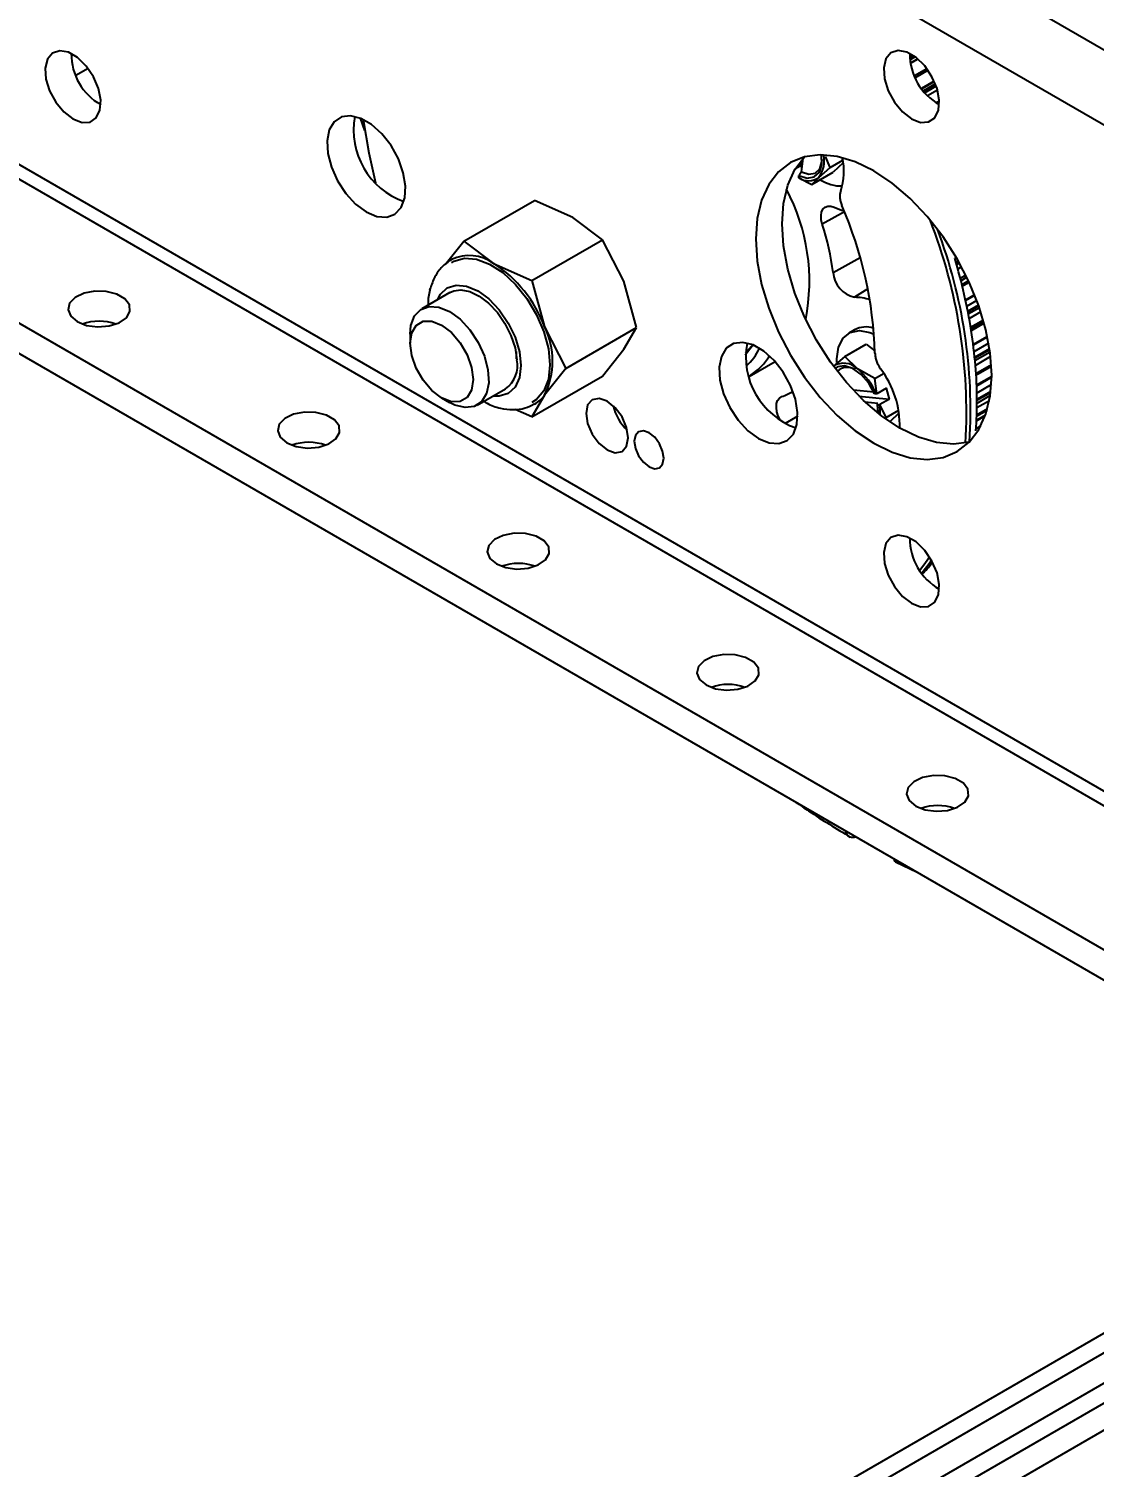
# Model space of a CAD drawing. Header units: inches. Extents: x 0 to 11, y 0 to 8.4.
# Drawn here: x 7.2363 to 7.5358, y 5.9193 to 6.3234 of the extents above; entities that cross this region are included whole.
import ezdxf

# ---------------------------------------------------------------- set-up
doc = ezdxf.new("R2010")
doc.units = ezdxf.units.IN
doc.header["$MEASUREMENT"] = 0
doc.header["$PDSIZE"] = -1
doc.layers.add('OBJ', color=50, linetype='Continuous')
doc.dimstyles.get("Standard").update_dxf_attribs({"dimtxt": 0.18, "dimasz": 0.18, "dimexe": 0.18, "dimexo": 0.0625, "dimgap": 0.09, "dimtad": 0, "dimtih": 1, "dimtoh": 1, "dimdec": 4, "dimzin": 0, "dimdsep": 46, "dimtxsty": 'Standard', "dimcen": 0.09, "dimadec": 0, "dimazin": 0, "dimtfac": 1, "dimtdec": 4, "dimtofl": 0, "dimtmove": 0, "dimatfit": 3, "dimfxl": 1, "dimtolj": 1, "dimtzin": 0, "dimarcsym": 0})

# ---------------------------------------------------------------- blocks, each defined once
blk = doc.blocks.new('*D8')
at = {"layer": 'Defpoints', "color": 0, "transparency": 16777216}
for p in [(5.711596441947764, 7.075144194756552), (5.711596441947764, 4.366810861423873), (9.602395316461589, 4.366810861423874)]:
    blk.add_point(p, dxfattribs=at)
at = {"layer": 'OBJ', "color": 0, "lineweight": -2, "transparency": 16777216}
for p, q in [((5.761596441947764, 7.075144194756552), (9.727395316461589, 7.075144194756553)), ((9.602395316461589, 6.945144194756553), (9.602395316461589, 5.843477528090212)), ((9.602395316461589, 4.496810861423874), (9.602395316461589, 5.598477528090213)), ((5.761596441947764, 4.366810861423873), (9.727395316461589, 4.366810861423874))]:
    blk.add_line(p, q, dxfattribs=at)
at = {"layer": 'OBJ', "color": 0, "transparency": 16777216}
for points in [[(9.580728649794922, 6.945144194756553), (9.624061983128255, 6.945144194756553), (9.602395316461589, 7.075144194756553)], [(9.580728649794922, 4.496810861423874), (9.624061983128255, 4.496810861423874), (9.602395316461589, 4.366810861423874)]]:
    blk.add_solid(points, dxfattribs=at)
at = {"layer": 'OBJ', "color": 0, "transparency": 16777216, "insert": (9.602395316461589, 5.720977528090209), "char_height": 0.125, "attachment_point": 5}
blk.add_mtext('\\A1;32.500000', dxfattribs=at)

msp = doc.modelspace()

# ---------------------------------------------------------------- linework, layer by layer
at = {"color": 7, "linetype": 'Continuous', "lineweight": 25}
for p, q in [((7.955367991753273, 6.076756311380333), (7.255502978395871, 6.480779783710176)), ((7.948853760001575, 6.059424640392986), (7.237234568650035, 6.470233655244557)), ((7.130875503990389, 6.34450950028439), (7.670371382203893, 6.033065159070912)), ((7.129107737037424, 6.341447638114893), (7.666835560962759, 6.031023972916274)), ((7.101412721440956, 6.316955394760223), (7.631774849728917, 6.010783855143994)), ((7.484709137655917, 6.316000313369699), (7.48396245675985, 6.315569263663551)), ((7.252967992076349, 6.312257432405387), (7.249501418865177, 6.310256222287533)), ((7.485031692087587, 6.315793084659689), (7.483980608935419, 6.315186307271562)), ((7.485085285390908, 6.315757158010022), (7.483984919634051, 6.315121930379789)), ((7.485467506779625, 6.315488479955127), (7.484026447292652, 6.314656574020914)), ((7.486195320768052, 6.314915271215167), (7.48415886758717, 6.313739651817607)), ((7.486299322419453, 6.314826583878038), (7.484183659635352, 6.31360523774986)), ((7.488765339364718, 6.31215285846157), (7.485265839438586, 6.31013264015577)), ((7.101412721440956, 6.30844976130308), (7.624407956861562, 6.006531038415419)), ((7.489088525025132, 6.311704596081808), (7.48549240591966, 6.309628600711023)), ((7.490806914296464, 6.308694991444276), (7.487239324492738, 6.306635465688822)), ((7.490857018325941, 6.308584081419955), (7.487310314100717, 6.306536612652331)), ((7.491160081966768, 6.307867140055712), (7.487779613445603, 6.305915637117351)), ((7.49127918516506, 6.307559544602304), (7.487986423211114, 6.305658673587468)), ((7.491294162697013, 6.307519632081629), (7.488013496612023, 6.305625743863308)), ((7.491401438457344, 6.30722473871857), (7.488215221320756, 6.30538537471758)), ((7.491737688345657, 6.306165115932671), (7.488964679581995, 6.304564292047903)), ((7.492256695352876, 6.303039736371806), (7.491411645346036, 6.302551899386761)), ((7.330772870187648, 6.294795534878146), (7.329586337636479, 6.298219174347953)), ((7.453147425853112, 6.284759678748571), (7.451682613634468, 6.283914060654235)), ((7.453331733687701, 6.286267017434756), (7.453147425853112, 6.284759678748571)), ((7.453147425853112, 6.284759678748571), (7.453623827488078, 6.284412102498464)), ((7.453468950843064, 6.283145463133194), (7.453935638733315, 6.286962211959545)), ((7.458351984232928, 6.281632756949935), (7.461599451641874, 6.284412856029295)), ((7.461599451641874, 6.284412856029295), (7.460233880069108, 6.287459510201253)), ((7.461599451641874, 6.284412856029295), (7.465103272678398, 6.286435568859027)), ((7.465229268980107, 6.285683510015106), (7.462409197966376, 6.283069560534781)), ((7.452727118743965, 6.281557465595427), (7.452801350193081, 6.282164558263158)), ((7.452768800218095, 6.28148721617259), (7.452727118743965, 6.281557465595427)), ((7.452768800218095, 6.28148721617259), (7.456420271622465, 6.279612226947855)), ((7.456420271622465, 6.279612226947855), (7.462409197966376, 6.283069560534781)), ((7.456420271622465, 6.279612226947855), (7.458351984232928, 6.281632756949935)), ((7.358572639004416, 6.263687777661231), (7.378432116908471, 6.275152410223675)), ((7.389195966716453, 6.270318902129211), (7.378432116908471, 6.275152410223675)), ((7.465577507918945, 6.271976596304849), (7.459367699162956, 6.268483736749761)), ((7.397568755523965, 6.26410506390033), (7.389195966716453, 6.270318902129211)), ((7.353374136447254, 6.257170042415544), (7.358572639004416, 6.263687777661231)), ((7.358572639004416, 6.263687777661231), (7.366945427811928, 6.257473939432348)), ((7.37770927761991, 6.252640431337884), (7.397568755523965, 6.26410506390033)), ((7.403548445678073, 6.252464554747416), (7.397568755523965, 6.26410506390033)), ((7.496317181561563, 6.260323873342429), (7.496217866456649, 6.260266539952737)), ((7.366945427811928, 6.257473939432348), (7.37770927761991, 6.252640431337884)), ((7.462413942589667, 6.254889479264997), (7.470006910349796, 6.259086283176079)), ((7.497037828923674, 6.259115565140003), (7.496657413389227, 6.25889595592648)), ((7.497576160636533, 6.258180696734567), (7.496937030074009, 6.257811734514405)), ((7.497657394713546, 6.258037092571882), (7.496979792699143, 6.257645921255282)), ((7.497918946704525, 6.257570034666157), (7.497118529911168, 6.257107963886805)), ((7.498499593884549, 6.256506447582358), (7.497432524424642, 6.255890441495212)), ((7.37770927761991, 6.252640431337884), (7.381297906773549, 6.239619592050552)), ((7.407137074831712, 6.239443715460084), (7.403548445678073, 6.252464554747416)), ((7.499697551083224, 6.254183014485215), (7.498109319949877, 6.253266148167983)), ((7.499984691671234, 6.253597195200788), (7.498278032223053, 6.252611961672637)), ((7.498279760980749, 6.252605258366957), (7.499987610037034, 6.253591178641246)), ((7.500481981292956, 6.252552869418976), (7.498576900947596, 6.251453089945064)), ((7.500677412468516, 6.252131442231866), (7.498696826728161, 6.250988074421226)), ((7.354683454932309, 6.249299285089092), (7.346750600730816, 6.244719745836804)), ((7.349004319696669, 6.250073775544331), (7.349161860466984, 6.250342304559924)), ((7.472160297036161, 6.250286692194059), (7.468371442546327, 6.247943402850086)), ((7.502182439674424, 6.248640401620726), (7.499582730019975, 6.247139621182222)), ((7.502250766152848, 6.248469986381598), (7.499618826789145, 6.246950600127978)), ((7.502821616177853, 6.24699700466671), (7.499928869697331, 6.245327057669326)), ((7.503270817006189, 6.245768361997497), (7.500184805857166, 6.243986845681808)), ((7.503338628399564, 6.24557685951989), (7.500224478583232, 6.243779099097329)), ((7.503535623920495, 6.245010728615891), (7.500341416625436, 6.243166751994599)), ((7.50392353181258, 6.243849256279657), (7.500579713022797, 6.241918910780876)), ((7.381297906773549, 6.239619592050552), (7.387277596927657, 6.227979082897638)), ((7.387277596927657, 6.227979082897638), (7.407137074831712, 6.239443715460084)), ((7.403548445678073, 6.233326879468843), (7.407137074831712, 6.239443715460084)), ((7.504634874288923, 6.241521982489746), (7.501050648493583, 6.239452852980757)), ((7.501148963791804, 6.238938024043268), (7.504773770621701, 6.241030580484851)), ((7.504879055187446, 6.240648396190964), (7.501217357181061, 6.23853454292651)), ((7.343513922373496, 6.237565920735721), (7.343513922373496, 6.235031653888606)), ((7.468433828978167, 6.2388177022308), (7.46677212804238, 6.237858422699406)), ((7.505770751340643, 6.236957632699867), (7.501693612126075, 6.234603950330834)), ((7.505811074554176, 6.236764516384049), (7.501718117703216, 6.234401702687893)), ((7.506146476464651, 6.235017681476992), (7.501937864832737, 6.232588101696948)), ((7.373309055775502, 6.232719460293883), (7.373343749283991, 6.230640891410006)), ((7.397568755523965, 6.225829713343185), (7.403548445678073, 6.233326879468843)), ((7.465654568363076, 6.23128041007815), (7.462407100954132, 6.228500310998791)), ((7.465654568363076, 6.23128041007815), (7.471643494706984, 6.234737743665079)), ((7.469212767492573, 6.227824632590552), (7.465654568363076, 6.23128041007815)), ((7.471643494706984, 6.234737743665079), (7.474150625089949, 6.232908574927853)), ((7.506399146651283, 6.233466502569118), (7.50213004632556, 6.231002003409417)), ((7.506435070589748, 6.233221594612165), (7.50216012944291, 6.230753723618207)), ((7.506528089716944, 6.232548820887215), (7.502242398797079, 6.23007474418138)), ((7.506678932447821, 6.231294822215082), (7.502394269162727, 6.228821338750173)), ((7.387277596927657, 6.227979082897638), (7.381297906773549, 6.22048191677198)), ((7.438763605937608, 6.225670893725789), (7.446085855517064, 6.229897938432837)), ((7.474086721420553, 6.225128424180234), (7.469212767492573, 6.227824632590552)), ((7.506875727045881, 6.229008742941605), (7.502504728233643, 6.226485419037759)), ((7.502523391044934, 6.226088404683983), (7.506899081855164, 6.228614437220615)), ((7.37770927761991, 6.21436508078074), (7.397568755523965, 6.225829713343185)), ((7.474086721420553, 6.225128424180234), (7.476604709969322, 6.226582028028612)), ((7.47465867449673, 6.220821195987342), (7.474086721420553, 6.225128424180234)), ((7.506969280469161, 6.225716311297702), (7.50265788117607, 6.223227393463906)), ((7.506967010260462, 6.225496905080215), (7.50266786253006, 6.223015059923013)), ((7.506888632326868, 6.223416614896954), (7.502760998224645, 6.221033782449756)), ((7.352366049576109, 6.219697658348265), (7.354560670130501, 6.218430318979888)), ((7.362374330928255, 6.217655718887407), (7.370307185129747, 6.222235258139695)), ((7.381297906773549, 6.22048191677198), (7.37770927761991, 6.21436508078074)), ((7.450627495423095, 6.221228851121747), (7.451127340079766, 6.221496416803872)), ((7.473811239566867, 6.221267408125075), (7.468105498820252, 6.221833883988053)), ((7.469670446906959, 6.220207824826743), (7.478275577266202, 6.219353492521305)), ((7.474516908069721, 6.220798675756758), (7.47399235957183, 6.22085075384376)), ((7.47465867449673, 6.220821195987342), (7.474516908069721, 6.220798675756758)), ((7.477374086933787, 6.222388770220502), (7.47465867449673, 6.220821195987342)), ((7.478275577266202, 6.219353492521305), (7.475560164829145, 6.217785918288145)), ((7.478275577266202, 6.219353492521305), (7.477374086933787, 6.222388770220502)), ((7.506322803181409, 6.218903389202396), (7.502762578577057, 6.216848115286039)), ((7.506562678014528, 6.220308658380725), (7.502805604363667, 6.218139745928683)), ((7.506675068436052, 6.221130402844871), (7.502831310722558, 6.218911448748638)), ((7.506713170120864, 6.221447108026251), (7.502841320342313, 6.219211936726052)), ((7.37770927761991, 6.21436508078074), (7.373024452289125, 6.216468802177958)), ((7.471364123428186, 6.218564585899186), (7.474929489102508, 6.218210610195261)), ((7.474893849904245, 6.217815476144564), (7.475418398402137, 6.217763398057561)), ((7.47503296912048, 6.215392177873867), (7.474893849904245, 6.217815476144564)), ((7.475418398402137, 6.217763398057561), (7.475560164829145, 6.217785918288145)), ((7.477339694458626, 6.214175809200881), (7.475560164829145, 6.217785918288145)), ((7.477339694458626, 6.214175809200881), (7.480844385655374, 6.216199024363421)), ((7.480970287595337, 6.215447182281364), (7.478308488226096, 6.212979936228312)), ((7.505248636233652, 6.214877394956113), (7.502646899689654, 6.213375444419176)), ((7.502685285376048, 6.214527779627763), (7.505689928948094, 6.216262323441102)), ((7.505780533440592, 6.216582498879785), (7.502694383427542, 6.214800902399599)), ((7.452456365664173, 6.214567775195137), (7.448881023086104, 6.212472178814781)), ((7.503941986209432, 6.211823987641776), (7.502568812433663, 6.211031271294467)), ((7.50515251942341, 6.214606982902849), (7.502639599900604, 6.213156305340873)), ((7.480164008843234, 6.089255274498123), (7.485980268960183, 6.086443641653314)), ((7.711625982260929, 6.056880932750847), (6.760835716096055, 5.508001395323239)), ((7.716448307160246, 6.054097063842786), (6.765658040995373, 5.50521752641518)), ((7.723814002797607, 6.049844938260376), (6.775337162936999, 5.502300913411038)), ((7.728636327696925, 6.047061069352317), (6.780159487836317, 5.499517044502979)), ((7.731047490146583, 6.040846548765726), (6.784434158664017, 5.494378304404401))]:
    msp.add_line(p, q, dxfattribs=at)
at = {"color": 7, "linetype": 'Continuous', "lineweight": 25, "flags": 128}
for points in [[(7.248726634188134, 6.298045777413128), (7.251271336449589, 6.297067105704099), (7.253540280735892, 6.297175195535252), (7.255287591727323, 6.298358333696195), (7.256323921165638, 6.300488308808909), (7.256536966675887, 6.303334305019963), (7.255903641471292, 6.306587914479707), (7.254492576164826, 6.309896558118226), (7.252456681577376, 6.312901693058392), (7.250016578477654, 6.315277666299962), (7.247436689898615, 6.316767004275192), (7.244996586798893, 6.317208314105004), (7.242960692211443, 6.316553773021711), (7.241549626904976, 6.314874310707938), (7.240916301700382, 6.312351922964927), (7.24112934721063, 6.309259949643511), (7.242165676648945, 6.305933454029974), (7.243912987640376, 6.302732913539941), (7.246181931926678, 6.300005156397009), (7.248726634188134, 6.298045777413128)], [(7.484428894583626, 6.298067894090292), (7.486973596845082, 6.297089222381263), (7.489242541131385, 6.297197312212417), (7.490989852122815, 6.298380450373359), (7.492026181561131, 6.300510425486073), (7.492239227071379, 6.303356421697127), (7.491605901866785, 6.306610031156871), (7.490194836560318, 6.309918674795391), (7.488158941972869, 6.312923809735555), (7.485718838873146, 6.315299782977127), (7.483138950294107, 6.316789120952357), (7.480698847194384, 6.317230430782169), (7.478662952606935, 6.316575889698876), (7.477251887300469, 6.314896427385102), (7.476618562095874, 6.312374039642092), (7.476831607606123, 6.309282066320676), (7.477867937044437, 6.305955570707138), (7.479615248035868, 6.302755030217104), (7.481884192322172, 6.300027273074173), (7.484428894583626, 6.298067894090292)], [(7.331173971012488, 6.271918161816068), (7.334154832362915, 6.27067046512916), (7.336914616863515, 6.270461540281934), (7.339248643923051, 6.271306882274545), (7.34098380943198, 6.273143795958582), (7.341991424102362, 6.275836045849418), (7.342196757763621, 6.279183960088878), (7.341584581757445, 6.282939239193507), (7.340200298377688, 6.286823371291374), (7.338146573589956, 6.290548288073501), (7.335575722766587, 6.293837729502521), (7.33267841415229, 6.296447732755834), (7.329669527872684, 6.298184725832114), (7.326772219258388, 6.298919883901107), (7.324201368435019, 6.298598683651959), (7.322147643647287, 6.297244947037759), (7.320763360267531, 6.294959074510247), (7.320151184261353, 6.291910598777618), (7.320356517922614, 6.288325611339113), (7.321364132592994, 6.284469994312818), (7.323099298101925, 6.280629701175303), (7.325433325161462, 6.277089548900401), (7.328193109662061, 6.274112094387225), (7.331173971012488, 6.271918161816068)], [(7.330311636121551, 6.297893957535085), (7.331885899337372, 6.288559542105089), (7.333811977637581, 6.280126563728266)], [(7.473824990525331, 6.206918973387388), (7.479010109480388, 6.204396901008592), (7.484067553598349, 6.202879396581363), (7.488872791820334, 6.202403826101007), (7.493307503233646, 6.202981899691079), (7.497262490525328, 6.204599383261276), (7.500640368782406, 6.207216448997979), (7.503357963431658, 6.210768656057206), (7.505348358273638, 6.21516853731206), (7.506562543181595, 6.220307753083678), (7.506970620893446, 6.226059758823685), (7.506562543181595, 6.232282921060947), (7.505348358273638, 6.238824004887693), (7.503357963431658, 6.245521947111493), (7.500640368782406, 6.252211822165606), (7.497262490525328, 6.258728903123774), (7.493307503233646, 6.264912717823855), (7.488872791820334, 6.27061100022503), (7.484067553598349, 6.275683439703068), (7.479010109480387, 6.280005135963556), (7.47382499052533, 6.283469674501674), (7.468639871570273, 6.28599174688047), (7.463582427452312, 6.287509251307698), (7.458777189230327, 6.287984821788054), (7.454342477817014, 6.287406748197982), (7.450387490525333, 6.285789264627785), (7.447009612268254, 6.283172198891082), (7.444292017619004, 6.279619991831855), (7.442301622777023, 6.275220110577001), (7.441087437869067, 6.270080894805383), (7.440679360157215, 6.264328889065376), (7.441087437869067, 6.258105726828114), (7.442301622777023, 6.25156464300137), (7.444292017619004, 6.244866700777568), (7.447009612268255, 6.238176825723455), (7.450387490525333, 6.231659744765287), (7.454342477817016, 6.225475930065206), (7.458777189230328, 6.219777647664031), (7.463582427452313, 6.214705208185993), (7.468639871570273, 6.210383511925505), (7.473824990525331, 6.206918973387388)], [(7.452801350193081, 6.282164558263158), (7.455110137347793, 6.281420925658042), (7.457105019335393, 6.281735119460508), (7.458545214876985, 6.283069216632475), (7.459256893076045, 6.285262192298672), (7.45916501850743, 6.287985444547502)], [(7.500755200680215, 6.207255706589478), (7.500673198871007, 6.207234025273491), (7.496238487457695, 6.206655951683419), (7.491433249235709, 6.207131522163775), (7.486375805117749, 6.208649026591003), (7.48119068616269, 6.2111710989698), (7.476005567207634, 6.214635637507918), (7.470948123089673, 6.218957333768405), (7.466142884867687, 6.224029773246443), (7.461708173454375, 6.229728055647619), (7.457753186162694, 6.2359118703477), (7.454375307905615, 6.242428951305868), (7.451657713256364, 6.24911882635998), (7.449667318414384, 6.255816768583782), (7.448453133506427, 6.262357852410527), (7.448045055794576, 6.268581014647789), (7.448453133506428, 6.274333020387795), (7.449667318414384, 6.279472236159413), (7.451657713256364, 6.283872117414267), (7.454363332149691, 6.287412191410442)], [(7.453468950843064, 6.283145463133194), (7.455545947411307, 6.282513346604043), (7.457334506961457, 6.282825515941642), (7.458623828616586, 6.284045178649979), (7.459261952026524, 6.28602858443097), (7.459308655893031, 6.286607876496262)], [(7.459367699162956, 6.268483736749761), (7.459076087417792, 6.269722837091617), (7.459009425308928, 6.270881136876327), (7.459171410398847, 6.271894388424016), (7.45955305782341, 6.272706389478643), (7.460133198657367, 6.273272100591439), (7.460879654095995, 6.273560143334334), (7.461751020324241, 6.27355454077443), (7.46269896507163, 6.273255603670204)], [(7.355148275948034, 6.25770775234191), (7.355762366753009, 6.258059448833306), (7.358749402679737, 6.258902992428031), (7.362168758365402, 6.258632276781415), (7.365836095459924, 6.257261896244036), (7.369553706871282, 6.254865728385376), (7.373121175206022, 6.251572951234919), (7.376346177322813, 6.247561079261151), (7.37905485252278, 6.243046393520611), (7.381101175424774, 6.238272281890155), (7.382374828231484, 6.233496117963514), (7.382807147990421, 6.228975385974237), (7.382374828231484, 6.224953799754012), (7.381101175424774, 6.221648164056923), (7.379054852522779, 6.21923668655903), (7.377693871506852, 6.218368069236697)], [(7.351155440791001, 6.247262605877251), (7.351996747457244, 6.248827396088124), (7.353923271419912, 6.250614495290224), (7.356433966329445, 6.251389780735011), (7.359357732476881, 6.251100418000648), (7.362495320031023, 6.249766126679284), (7.365632907585165, 6.24747783651945), (7.368556673732599, 6.244391490713962), (7.371067368642133, 6.240717418629034), (7.372993892604801, 6.236706002205564), (7.374204956196275, 6.232630612843631), (7.374618027434177, 6.228768981593353), (7.374204956196275, 6.225384272242788), (7.372993892604801, 6.222707147140682), (7.371067368642133, 6.220920047938583), (7.368556673732599, 6.220144762493795), (7.366779170988464, 6.220198578927869)], [(7.249905145490107, 6.24109747437001), (7.25255802103286, 6.240048391339752), (7.255688224562339, 6.239623382208167), (7.25887300474683, 6.239879846813531), (7.261682239374943, 6.240783148189773), (7.263736525743645, 6.242211290480662), (7.264758421095647, 6.243971395156206), (7.264609912801145, 6.245825750326897), (7.263311057728225, 6.247523915051593), (7.261037273451687, 6.248836542774371), (7.258095647137554, 6.249586355847748), (7.254883461719662, 6.249672087861308), (7.251834540638031, 6.249082160231559), (7.249360657579389, 6.247896245953803), (7.247795924159069, 6.246274509322629), (7.24735166629597, 6.244435974856428), (7.248087883476219, 6.242628946822534), (7.249905145490107, 6.24109747437001)], [(7.354683454932303, 6.249299285089101), (7.355831836269545, 6.249790901977029), (7.357728932859236, 6.250028996359172)], [(7.357728932859236, 6.250028996359172), (7.360260947988071, 6.249551976950864), (7.362923620932673, 6.248268878941658), (7.365561248424134, 6.246254733159045), (7.368019591759043, 6.243627319401343), (7.370154896108583, 6.24054027911058), (7.371842296769407, 6.237174130989022), (7.372983120789818, 6.23372571493292), (7.373510656999152, 6.230396681563156)], [(7.343513922373496, 6.237565920735721), (7.34374501273966, 6.240028298514469), (7.344752627410041, 6.242720548405306), (7.346487792918971, 6.244557462089342), (7.348821819978507, 6.245402804081953), (7.351581604479109, 6.245193879234729), (7.354562465829536, 6.243946182547822)], [(7.354562465829536, 6.243946182547822), (7.357543327179963, 6.241752249976664), (7.360303111680563, 6.238774795463487), (7.362637138740099, 6.235234643188586), (7.364372304249029, 6.231394350051069), (7.365379918919412, 6.227538733024775), (7.36558525258067, 6.22395374558627), (7.364973076574493, 6.220905269853641), (7.363588793194737, 6.218619397326129), (7.361535068407004, 6.217265660711928), (7.358964217583636, 6.216944460462781), (7.356066908969338, 6.217679618531774), (7.354560670130501, 6.218430318979888)], [(7.352367488529602, 6.240144370354034), (7.355103390932662, 6.238064580525606), (7.357571484146358, 6.235187601036982), (7.359530174010716, 6.2317950506856), (7.360787730314817, 6.228219015937144), (7.36122105468571, 6.22480954398849), (7.360787730314817, 6.221900377709164), (7.359530174010716, 6.219776286563935), (7.357571484146358, 6.218645191393515), (7.355103390932662, 6.218617811673986), (7.352367488529602, 6.219696827523062), (7.349631586126542, 6.22177661735149), (7.347163492912847, 6.224653596840114), (7.34520480304849, 6.228046147191496), (7.343947246744387, 6.231622181939952), (7.343513922373496, 6.235031653888604), (7.343947246744387, 6.237940820167932), (7.34520480304849, 6.240064911313161), (7.347163492912848, 6.24119600648358), (7.349631586126543, 6.24122338620311), (7.352367488529602, 6.240144370354034)], [(7.44140812208785, 6.208281340948071), (7.444388983438277, 6.207033644261163), (7.447148767938876, 6.206824719413938), (7.449482794998413, 6.207670061406549), (7.451217960507343, 6.209506975090584), (7.452225575177724, 6.212199224981423), (7.452430908838984, 6.215547139220881), (7.451818732832807, 6.21930241832551), (7.450434449453051, 6.223186550423376), (7.448380724665319, 6.226911467205506), (7.44580987384195, 6.230200908634524), (7.442912565227654, 6.232810911887838), (7.439903678948047, 6.234547904964118), (7.437006370333751, 6.235283063033111), (7.434435519510382, 6.234961862783964), (7.432381794722649, 6.233608126169763), (7.430997511342893, 6.231322253642251), (7.430385335336715, 6.228273777909623), (7.430590668997976, 6.224688790471117), (7.431598283668357, 6.220833173444824), (7.433333449177287, 6.216992880307306), (7.435667476236823, 6.213452728032405), (7.438427260737423, 6.210475273519228), (7.44140812208785, 6.208281340948071)], [(7.463425452496208, 6.229635101561129), (7.463407702981018, 6.230647055360202), (7.463887381797143, 6.233940968545939), (7.465183554154807, 6.236481669549121), (7.467200088879837, 6.238080726199272), (7.46978742881671, 6.238619543779853), (7.472753682798602, 6.238058160655834), (7.473937569668858, 6.237561193312835)], [(7.439822327713016, 6.234581600019641), (7.439632236307264, 6.234254623131816), (7.437725290942349, 6.23164792684664)], [(7.43980144898446, 6.234590132839101), (7.438280918962867, 6.232877807452835), (7.437743122050676, 6.23238470000424)], [(7.442862221579758, 6.229202167253104), (7.444207599468921, 6.2310291358019), (7.444503382572769, 6.231500485404632)], [(7.438529348117513, 6.225535659564787), (7.441370689006025, 6.22763283385439), (7.442862221579758, 6.229202167253104)], [(7.47399235957183, 6.22085075384376), (7.47239608854486, 6.223786572793722), (7.470299346106296, 6.226259079162055), (7.467955208041579, 6.227969842641028), (7.46564661066706, 6.228712374916586), (7.463652200555194, 6.228397052706732), (7.462986684317546, 6.227969352112232)], [(7.398871671719563, 6.205074723457327), (7.401137930388924, 6.204286992222313), (7.403059171719562, 6.204660290021462), (7.404342904134982, 6.206137785648806), (7.404793691011999, 6.208494543788612), (7.404342904134982, 6.211371769378161), (7.403059171719562, 6.21433143090356), (7.401137930388924, 6.216922946726965), (7.398871671719563, 6.218751782056412), (7.396605413050201, 6.219539513291426), (7.394684171719563, 6.219166215492277), (7.393400439304143, 6.217688719864933), (7.392949652427125, 6.215331961725126), (7.393400439304143, 6.212454736135578), (7.394684171719563, 6.209495074610178), (7.396605413050201, 6.206903558786772), (7.398871671719563, 6.205074723457327)], [(7.447580028217665, 6.213297320683703), (7.446997903289073, 6.214531861773193), (7.446613729645317, 6.215784788705975), (7.446449065111509, 6.216986155494643), (7.446513044325012, 6.218069317247944), (7.446802118088557, 6.21897418640732), (7.447300250259207, 6.21965056605764), (7.447979807340971, 6.220060934562159)], [(7.30883071058898, 6.207080469710721), (7.311483586131734, 6.206031386680464), (7.314613789661212, 6.20560637754888), (7.317798569845705, 6.205862842154244), (7.320607804473817, 6.206766143530485), (7.32266209084252, 6.208194285821374), (7.323683986194522, 6.209954390496918), (7.323535477900019, 6.211808745667608), (7.322236622827099, 6.213506910392305), (7.319962838550561, 6.214819538115084), (7.317021212236428, 6.215569351188462), (7.313809026818535, 6.21565508320202), (7.310760105736904, 6.215065155572272), (7.308286222678264, 6.213879241294516), (7.306721489257943, 6.212257504663341), (7.306277231394843, 6.21041897019714), (7.307013448575093, 6.208611942163246), (7.30883071058898, 6.207080469710721)], [(7.47495237877169, 6.215456416288908), (7.474991867403447, 6.215711125664657), (7.475048894572099, 6.216370728994995)], [(7.410656784739337, 6.200325433005371), (7.412242320188984, 6.199774315070426), (7.413586472239337, 6.200035484239606), (7.414484605925499, 6.201069179874408), (7.414799988535352, 6.202718031184907), (7.414484605925499, 6.204731015505954), (7.413586472239337, 6.206801674222418), (7.412242320188984, 6.208614768315286), (7.410656784739337, 6.209894270644655), (7.40907124928969, 6.2104453885796), (7.407727097239339, 6.21018421941042), (7.406828963553177, 6.209150523775617), (7.406513580943323, 6.207501672465119), (7.406828963553177, 6.205488688144071), (7.407727097239339, 6.203418029427607), (7.40907124928969, 6.20160493533474), (7.410656784739337, 6.200325433005371)], [(7.36775627568789, 6.17306346505146), (7.370409151230644, 6.172014382021202), (7.373539354760123, 6.171589372889617), (7.376724134944614, 6.171845837494982), (7.379533369572727, 6.172749138871223), (7.381587655941428, 6.174177281162112), (7.382609551293431, 6.175937385837656), (7.382461042998929, 6.177791741008345), (7.381162187926009, 6.179489905733043), (7.378888403649471, 6.180802533455822), (7.375946777335338, 6.181552346529198), (7.372734591917445, 6.181638078542758), (7.369685670835814, 6.181048150913009), (7.367211787777174, 6.179862236635254), (7.365647054356853, 6.178240500004079), (7.365202796493752, 6.176401965537878), (7.365939013674003, 6.174594937503984), (7.36775627568789, 6.17306346505146)], [(7.484428894583635, 6.161977758776001), (7.48697359684509, 6.160999087066972), (7.489242541131392, 6.161107176898124), (7.490989852122824, 6.162290315059066), (7.49202618156114, 6.164420290171781), (7.492239227071387, 6.167266286382834), (7.491605901866792, 6.170519895842578), (7.490194836560327, 6.173828539481098), (7.488158941972877, 6.176833674421263), (7.485718838873154, 6.179209647662835), (7.483138950294115, 6.180698985638065), (7.480698847194393, 6.181140295467876), (7.478662952606943, 6.180485754384583), (7.477251887300477, 6.17880629207081), (7.476618562095882, 6.176283904327799), (7.476831607606131, 6.173191931006383), (7.477867937044445, 6.169865435392846), (7.479615248035877, 6.166664894902813), (7.481884192322179, 6.163937137759881), (7.484428894583635, 6.161977758776001)], [(7.486747637763084, 6.171269809773935), (7.48836607361123, 6.173401556188682), (7.489481751257876, 6.175028668072407)], [(7.490065755177011, 6.17406112650898), (7.48936789508065, 6.173060036975671), (7.48733216132259, 6.170416327432216)], [(7.426681840786769, 6.13904646039218), (7.429334716329522, 6.137997377361923), (7.432464919859001, 6.137572368230337), (7.435649700043492, 6.137828832835702), (7.438458934671605, 6.138732134211942), (7.440513221040306, 6.140160276502831), (7.441535116392309, 6.141920381178376), (7.441386608097807, 6.143774736349067), (7.440087753024886, 6.145472901073763), (7.437813968748349, 6.146785528796541), (7.434872342434216, 6.147535341869919), (7.431660157016323, 6.147621073883478), (7.428611235934692, 6.14703114625373), (7.426137352876053, 6.145845231975973), (7.424572619455732, 6.144223495344798), (7.424128361592632, 6.142384960878598), (7.424864578772882, 6.140577932844704), (7.426681840786769, 6.13904646039218)], [(7.485607405885608, 6.105029455732876), (7.488260281428361, 6.103980372702619), (7.491390484957839, 6.103555363571034), (7.494575265142331, 6.103811828176398), (7.497384499770444, 6.104715129552639), (7.499438786139145, 6.106143271843529), (7.500460681491148, 6.107903376519073), (7.500312173196646, 6.109757731689762), (7.499013318123725, 6.111455896414459), (7.496739533847188, 6.112768524137238), (7.493797907533054, 6.113518337210615), (7.490585722115163, 6.113604069224174), (7.487536801033531, 6.113014141594427), (7.485062917974891, 6.11182822731667), (7.48349818455457, 6.110206490685496), (7.483053926691469, 6.108367956219294), (7.48379014387172, 6.106560928185401), (7.485607405885608, 6.105029455732876)]]:
    msp.add_lwpolyline(points, dxfattribs=at)
at = {"color": 7, "linetype": 'Continuous', "lineweight": 25}
for centre, radius, start, end in [((7.264532798029459, 6.316220475572337), 0.01626503594348904, 179.3863820839269, 240.6082413833756), ((7.500235058424781, 6.316242592249392), 0.01626503594329262, 179.3863820821423, 240.6082413850968), ((7.348825535004226, 6.294866642993306), 0.02121434853392929, 169.4878725943729, 250.5067508729338), ((7.45268766447412, 6.286132045852727), 0.007233817730687983, 321.5391414446087, 14.75972324542044), ((7.449166434061855, 6.283175387741744), 0.01628753080925499, 340.6931972237541, 14.28955291976598), ((7.455488416345784, 6.285415314815523), 0.00474423492786861, 234.4063943090869, 307.1273736516858), ((7.464674330920395, 6.289989350891173), 0.01076806591744755, 236.8290480376671, 271.8907376969638), ((7.400099031015935, 6.252367757674094), 0.05563779483591781, 348.9642262964076, 27.81039854350391), ((7.470081878785537, 6.289276640162674), 0.01764032384056608, 245.2585105432611, 254.834523388281), ((7.361643849770282, 6.228806311353469), 0.11256796348303, 1.731767509757638, 23.53075010162033), ((7.386556430204813, 6.245029526940951), 0.07649562631321367, 7.405779954017286, 17.85496176693416), ((7.35032409945065, 6.215349368627184), 0.1495531196681403, 356.7990394857388, 21.30112948018587), ((7.356916176888297, 6.216128469302544), 0.1441145293237515, 356.5043560435106, 20.70218280431152), ((7.360088333216921, 6.247867821474119), 0.01180242553513003, 54.47977569058732, 114.7926321640632), ((7.347545184366344, 6.227182870219632), 0.0359710761556769, 20.22711378560069, 57.36202941092071), ((7.470151584089986, 6.255498039695751), 0.007761536045483375, 184.4970183069441, 256.7409412525046), ((7.468337472777594, 6.234086797629124), 0.01385664685971234, 71.48616059560105, 89.85953843316551), ((7.256092329825489, 6.227130265679797), 0.01410013832330788, 70.43682261175259, 109.5631773884746), ((7.362158994999809, 6.230050754411266), 0.021397677389147, 333.4364295104519, 26.56357048954893), ((7.471564299833342, 6.233015317749199), 0.00659298971995384, 70.15724776173695, 118.3475072293855), ((7.4590596860796, 6.231229822125317), 0.02121434853394246, 169.4878725944599, 250.5067508728472), ((7.42621655636794, 6.241367486150394), 0.01734121793550417, 312.8319911792661, 333.4252596458227), ((7.365643514780994, 6.228775228701032), 0.008032498743529503, 305.4927683419637, 11.64584012757075), ((7.465380148244286, 6.224018524626778), 0.005401428342044903, 44.80114768192849, 121.979381086372), ((7.466361535325627, 6.224254940368261), 0.004019314184221868, 56.97668201609564, 133.5245165066706), ((7.459077851953133, 6.214658311291789), 0.01661531009442336, 21.68852275053093, 52.41234051386299), ((7.454703404193932, 6.21182709743465), 0.02644538414487792, 358.640412464028, 37.35448177493264), ((7.37456709911377, 6.225098334732476), 0.008161806573235916, 298.8258176803622, 325.5551806138682), ((7.441632681060647, 6.23803362789229), 0.01906052773554023, 289.4508708802649, 299.8661492598761), ((7.413894290736629, 6.220585626118751), 0.01368724084610957, 193.0620283764119, 226.9325950908322), ((7.464793317511429, 6.215719743431402), 0.01081983679013231, 355.9605659309255, 10.88745027718363), ((7.315017894924368, 6.193113261020103), 0.01410013832370877, 70.43682261714982, 109.5631773828616), ((7.500235058424935, 6.180152456935193), 0.01626503594346157, 179.3863820836912, 240.6082413836048), ((7.373943460023276, 6.159096256360587), 0.01410013832395628, 70.43682261999258, 109.5631773798499), ((7.432869025122149, 6.125079251701584), 0.01410013832368761, 70.4368226168091, 109.5631773832069), ((7.491794590220991, 6.091062247042243), 0.01410013832371964, 70.43682261686644, 109.5631773831906)]:
    msp.add_arc(centre, radius, start, end, dxfattribs=at)
for points, knots in [([(7.453468950843064, 6.283145463133194), (7.453344385631717, 6.282962331480009), (7.453121947965562, 6.282635310981321), (7.452899310541334, 6.282308399250748), (7.452801350193081, 6.282164558263158)], [0, 0, 0, 0, 0.5600005318339967, 1, 1, 1, 1]), ([(7.464537981870821, 6.277790299272731), (7.464448808720367, 6.27752214585895), (7.464270202761616, 6.276985058211849), (7.464261319983822, 6.275974936919308), (7.464433289888291, 6.274878048482214), (7.464711674454812, 6.274125569853547), (7.464851329779793, 6.273748078928888)], [0, 0, 0, 0, 0.2494823764480241, 0.4996912053768919, 0.7490134306776253, 1, 1, 1, 1]), ([(7.355105165964983, 6.258524174243687), (7.354196704129887, 6.257894912379625), (7.352337955998979, 6.256607418212573), (7.350344001791973, 6.253746307406904), (7.349062582230836, 6.250379230809867), (7.348499565346486, 6.247671157381591), (7.348581400272319, 6.246053275411275), (7.348594995724857, 6.245784492403096)], [0, 0, 0, 0, 0.2240563058244852, 0.4584278872043231, 0.6971163882755158, 0.949681144989971, 1, 1, 1, 1]), ([(7.50254918126585, 6.210441945220579), (7.502697643258892, 6.213360065587779), (7.502999721616272, 6.219297618958144), (7.502512143848475, 6.228764956682909), (7.501318962392123, 6.23861685072694), (7.49943188620191, 6.248684903908907), (7.497580417355367, 6.255498971293003), (7.496657413389227, 6.25889595592648)], [0, 0, 0, 0, 0.1949034174415177, 0.3965735807658451, 0.5981892013376049, 0.7996871718927424, 1, 1, 1, 1]), ([(7.474160398748102, 6.2322081650891), (7.474183411129683, 6.231860075519392), (7.474229502952421, 6.231162882024376), (7.474556501786184, 6.230031469184384), (7.475044902845528, 6.228902855326334), (7.475497637334436, 6.228216839234803), (7.475724757943415, 6.227872689636537)], [0, 0, 0, 0, 0.2494817100135123, 0.4996904259261441, 0.7490126819882501, 1, 1, 1, 1]), ([(7.364240506484274, 6.218733039104491), (7.364539503834907, 6.218539993809306), (7.366007487467304, 6.217592201686583), (7.368788569538993, 6.216724671392086), (7.372406722363111, 6.216251208857372), (7.37571586948386, 6.216614806880028), (7.377549348264012, 6.2175715898117), (7.378366849796154, 6.217998194973994)], [0, 0, 0, 0, 0.06717472884659047, 0.3298069439368193, 0.57663216494973, 0.811231055652128, 1, 1, 1, 1]), ([(7.474893849904245, 6.217815476144564), (7.474900621478914, 6.217889264868444), (7.47491271357357, 6.218021030414429), (7.474924363247556, 6.218152683052586), (7.474929489102508, 6.218210610195261)], [0, 0, 0, 0, 0.5600001375833434, 1, 1, 1, 1]), ([(7.48755993383365, 6.170288651201555), (7.488445284431289, 6.171184748525731), (7.489416221634453, 6.172167471338612), (7.490188561731491, 6.173377359042941), (7.490256642310751, 6.173484008763792)], [0, 0, 0, 0, 0.9118515540995912, 1, 1, 1, 1]), ([(7.452054502180653, 6.10602856993822), (7.453201020267441, 6.1052349650463), (7.458232052813847, 6.101752549822121), (7.463297322882092, 6.098691151257969), (7.467208272501373, 6.096327412427142)], [0, 0, 0, 0, 0.2278892207940145, 1, 1, 1, 1]), ([(7.468827738921589, 6.096345586475773), (7.468647969642335, 6.09628000074745), (7.468215312796861, 6.096122153341918), (7.467578823556224, 6.096195703447624), (7.466790558679377, 6.096503330375922), (7.466174798939166, 6.097081668977315), (7.466061022399661, 6.097774441708809), (7.466030480238502, 6.097960409541044)], [0, 0, 0, 0, 0.1317163731246053, 0.317006280104514, 0.5193558847990042, 0.87097594908574, 1, 1, 1, 1]), ([(7.479442375227414, 6.090217887368163), (7.479446466565853, 6.090197214416762), (7.479547193473572, 6.089688255674064), (7.479921139091221, 6.089341915950437), (7.480328705302298, 6.08918994050109), (7.480377016085186, 6.089171926120264)], [0, 0, 0, 0, 0.03597668160431414, 0.8857296803103026, 1, 1, 1, 1])]:
    msp.add_open_spline(points, degree=3, knots=knots, dxfattribs=at)

# ---------------------------------------------------------------- dimensions: what is measured, and where the dimension line sits
at = {"layer": 'OBJ'}
dim = msp.add_linear_dim(base=(9.602395316461589, 4.366810861423874), p1=(5.711596441947762, 7.075144194756549), p2=(5.711596441947762, 4.366810861423871), angle=90, dimstyle='Standard', override={"dimtxt": 0.125, "dimasz": 0.13, "dimexe": 0.125, "dimexo": 0.05, "dimgap": 0.06, "dimdec": 6, "dimlfac": 12, "dimzin": 1, "dimadec": 2, "dimtdec": 2, "dimtzin": 1}, dxfattribs=at)
dim.commit()
dim.dimension.update_dxf_attribs({"geometry": '*D8', "text_midpoint": (9.602395316461589, 5.720977528090209)})

doc.saveas('drawing.dxf')
